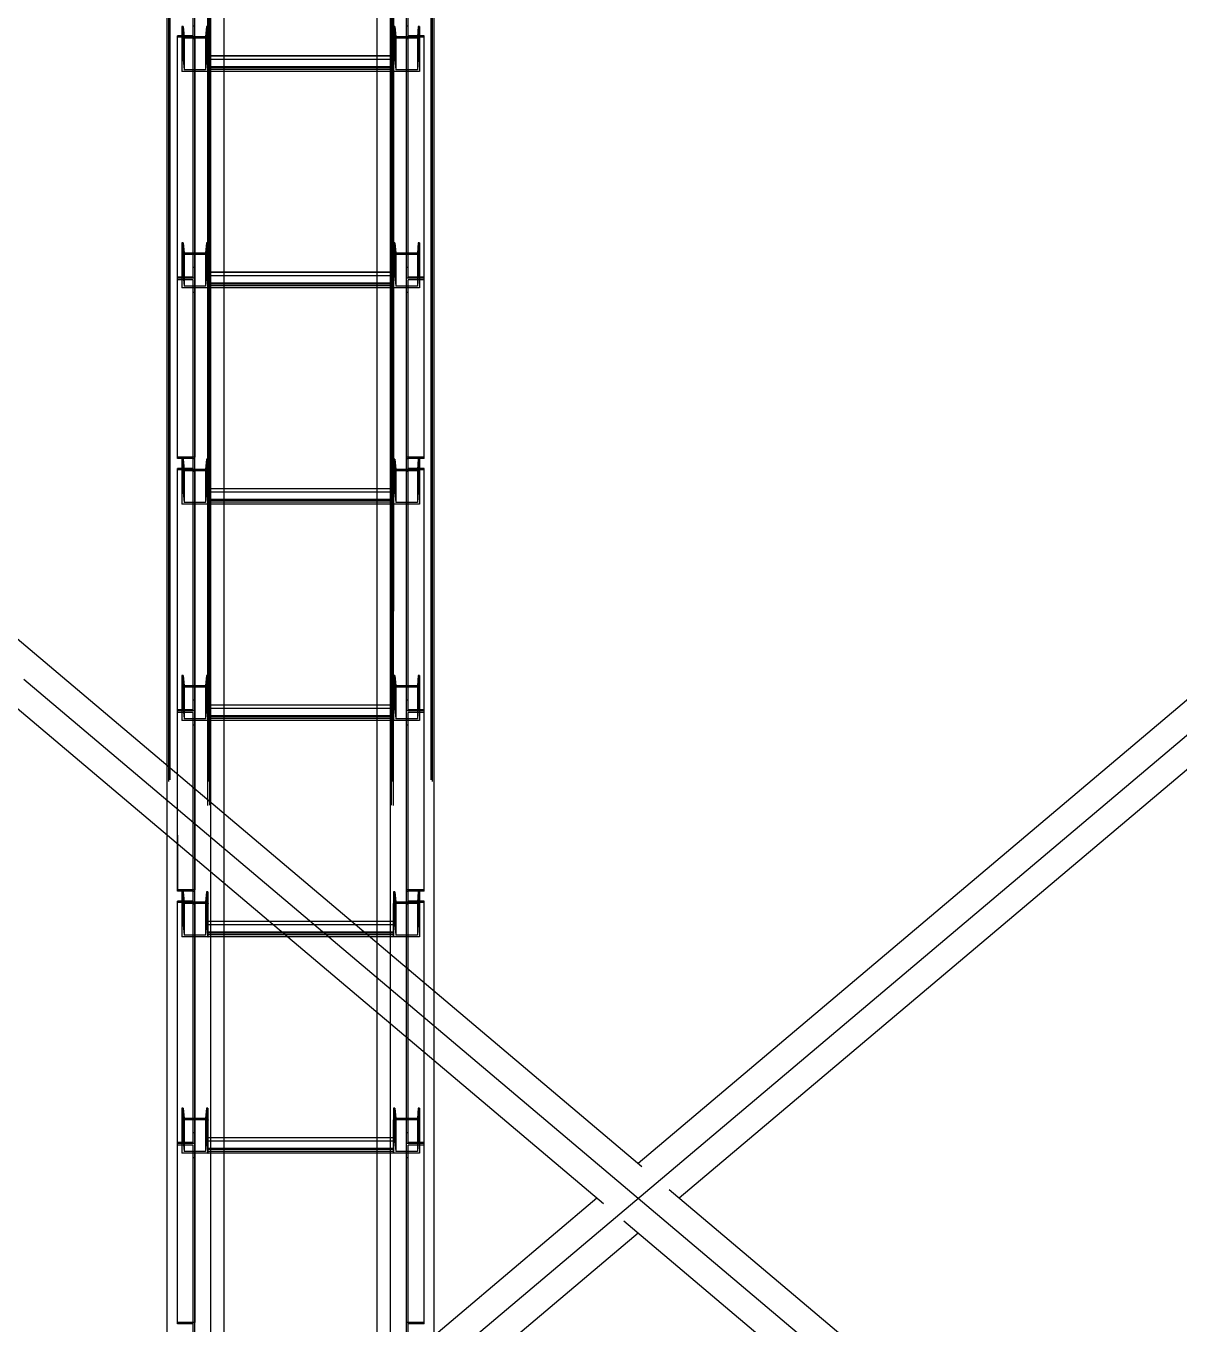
# Model space of a CAD drawing. Header units: millimetres. Extents: x 150209.93 to 150215.05, y 136675.65 to 136679.93.
# Drawn here: x 150210.7185 to 150210.8241, y 136678.9314 to 136679.0503 of the extents above; entities that cross this region are included whole.
import ezdxf

# ---------------------------------------------------------------- set-up
doc = ezdxf.new("R2010")
doc.units = ezdxf.units.MM
doc.header["$LTSCALE"] = 0.25
for name, pattern in [('CENTER', [50.8, 31.75, -6.35, 6.35, -6.35]), ('XKITLINE00', [0]), ('XKITLINE02', [4, 2, -2]), ('XKITLINE03', [6, 3, -1, 1, -1])]:
    doc.linetypes.add(name, pattern=pattern)

# ---------------------------------------------------------------- blocks, each defined once
blk = doc.blocks.new('çatıı')
at = {"color": 1, "linetype": 'XKITLINE03'}
for p, q in [((9028.63, 15747.93), (9028.63, 17391.46)), ((9034.61, 15740.27), (9034.61, 17380.27)), ((9119.61, 17380.27), (9119.61, 15740.27)), ((9028.63, 17092.08), (9028.63, 16981.59)), ((9034.63, 17091.51), (9034.63, 17076.31)), ((9119.61, 17076.31), (9119.61, 17091.51)), ((9125.61, 16981.59), (9125.61, 17092.08)), ((9119.61, 17077.94), (9034.63, 17077.94)), ((9034.63, 16992.43), (9034.63, 16977.24)), ((9119.61, 16977.24), (9119.61, 16992.43)), ((9028.63, 16981.59), (9028.63, 16899.68)), ((9119.61, 16978.87), (9034.63, 16978.87)), ((9125.61, 16899.68), (9125.61, 16981.59)), ((9028.63, 16893.93), (9028.63, 16783.44)), ((9034.63, 16893.36), (9034.63, 16878.16)), ((9119.61, 16878.16), (9119.61, 16893.36)), ((9125.61, 16783.44), (9125.61, 16893.93)), ((9119.61, 16879.79), (9034.63, 16879.79)), ((9034.63, 16794.28), (9034.63, 16779.09)), ((9119.61, 16779.09), (9119.61, 16794.28)), ((9028.63, 16783.44), (9028.63, 16701.53)), ((9125.61, 16701.53), (9125.61, 16783.44)), ((9119.61, 16780.71), (9034.63, 16780.71)), ((9028.63, 16695.77), (9028.63, 16585.29)), ((9034.63, 16695.2), (9034.63, 16680.01)), ((9119.61, 16680.01), (9119.61, 16695.2)), ((9125.61, 16585.29), (9125.61, 16695.77)), ((9119.61, 16681.64), (9034.63, 16681.64)), ((9034.63, 16596.13), (9034.63, 16580.94)), ((9119.61, 16580.94), (9119.61, 16596.13)), ((9028.63, 16585.29), (9028.63, 16503.38)), ((9119.61, 16582.56), (9034.63, 16582.56)), ((9125.61, 16503.38), (9125.61, 16585.29))]:
    blk.add_line(p, q, dxfattribs=at)
at = {"color": 116, "linetype": 'XKITLINE02', "true_color": 0x136734}
for p, q in [((9034.61, 15740.27), (9034.61, 17382.99)), ((9035.46, 15740.46), (9035.46, 17382.8)), ((9042.11, 15800.21), (9042.11, 17382.99)), ((9112.11, 15744.43), (9112.11, 17382.99)), ((9118.76, 15740.46), (9118.76, 17382.8)), ((9119.61, 15740.27), (9119.61, 17382.99)), ((9016.78, 15751.29), (9016.78, 17377.53)), ((9017.31, 15752.02), (9017.31, 17377.98)), ((9034.55, 15752.02), (9034.54, 17377.98)), ((9035.08, 15751.29), (9035.08, 17377.53)), ((9119.16, 15751.29), (9119.16, 17377.53)), ((9119.69, 15752.02), (9119.69, 17377.98)), ((9136.93, 15752.02), (9136.92, 17377.98)), ((9137.46, 15751.29), (9137.46, 17377.53)), ((9042.11, 15742.87), (9042.11, 17366.5)), ((9035.93, 15801.69), (9035.93, 17362.64)), ((9138.31, 15760.78), (9138.31, 17344.02)), ((9112.11, 15742.87), (9112.11, 17337.68)), ((9118.76, 17328.83), (9118.76, 15740.46)), ((9119.61, 17329.04), (9119.61, 15740.27)), ((9027.83, 17091.32), (9027.83, 17179.09)), ((9028.63, 17091.32), (9028.63, 17179.74)), ((9125.61, 17091.32), (9125.61, 17179.74)), ((9126.41, 17091.32), (9126.41, 17179.09)), ((9023.31, 17096.96), (9022.63, 17096.96)), ((9022.63, 17096.96), (9022.63, 17091.51)), ((9022.63, 17096.96), (9022.63, 17081.76)), ((9023.31, 17096.96), (9023.69, 17092.2)), ((9023.31, 17096.96), (9023.31, 17081.76)), ((9028.63, 17097.08), (9027.83, 17097.08)), ((9027.83, 16982.09), (9027.83, 17097.08)), ((9028.63, 16981.59), (9028.63, 17097.08)), ((9033.95, 17096.96), (9033.57, 17092.2)), ((9034.63, 17096.96), (9033.95, 17096.96)), ((9033.95, 17096.96), (9033.95, 17081.76)), ((9034.63, 17096.96), (9034.63, 17091.51)), ((9034.63, 17096.96), (9034.63, 17081.76)), ((9119.61, 17096.96), (9119.61, 17081.76)), ((9119.61, 17096.96), (9119.61, 17091.51)), ((9120.29, 17096.96), (9119.61, 17096.96)), ((9120.29, 17096.96), (9120.29, 17081.76)), ((9120.29, 17096.96), (9120.67, 17092.2)), ((9125.61, 16981.59), (9125.61, 17097.08)), ((9126.41, 17097.08), (9125.61, 17097.08)), ((9126.41, 16982.09), (9126.41, 17097.08)), ((9130.93, 17096.96), (9130.55, 17092.2)), ((9130.93, 17096.96), (9130.93, 17081.76)), ((9131.61, 17096.96), (9130.93, 17096.96)), ((9131.61, 17096.96), (9131.61, 17081.76)), ((9131.61, 17096.96), (9131.61, 17091.51)), ((9027.83, 17092.58), (9020.63, 17092.58)), ((9020.63, 16981.59), (9020.63, 17092.58)), ((9028.63, 17092.08), (9020.63, 17092.08)), ((9034.63, 17091.51), (9022.63, 17091.51)), ((9022.63, 17091.51), (9022.63, 17076.31)), ((9033.57, 17092.2), (9023.69, 17092.2)), ((9023.69, 17092.2), (9023.69, 17077.01)), ((9028.63, 17091.32), (9027.83, 17091.32)), ((9033.57, 17092.2), (9033.57, 17077.01)), ((9034.63, 17091.51), (9034.63, 17076.31)), ((9119.61, 17091.51), (9119.61, 17076.31)), ((9131.61, 17091.51), (9119.61, 17091.51)), ((9120.67, 17092.2), (9120.67, 17077.01)), ((9130.55, 17092.2), (9120.67, 17092.2)), ((9133.61, 17092.08), (9125.61, 17092.08)), ((9126.41, 17091.32), (9125.61, 17091.32)), ((9133.61, 17092.58), (9126.41, 17092.58)), ((9130.55, 17092.2), (9130.55, 17077.01)), ((9131.61, 17091.51), (9131.61, 17076.31)), ((9133.61, 16981.59), (9133.61, 17092.58)), ((9023.31, 17081.76), (9022.63, 17081.76)), ((9022.63, 17081.76), (9022.63, 17076.31)), ((9023.31, 17081.76), (9023.69, 17077.01)), ((9033.95, 17081.76), (9033.57, 17077.01)), ((9034.63, 17081.76), (9033.95, 17081.76)), ((9034.63, 17076.31), (9034.63, 17083.39)), ((9042.11, 17083.39), (9034.63, 17083.39)), ((9119.61, 17083.3), (9034.63, 17083.3)), ((9119.61, 17081.86), (9034.63, 17081.86)), ((9119.61, 17081.76), (9034.63, 17081.76)), ((9034.63, 17081.76), (9034.63, 17076.31)), ((9119.61, 17083.39), (9112.11, 17083.39)), ((9119.61, 17076.31), (9119.61, 17083.39)), ((9119.61, 17081.76), (9119.61, 17076.31)), ((9120.29, 17081.76), (9119.61, 17081.76)), ((9120.29, 17081.76), (9120.67, 17077.01)), ((9130.93, 17081.76), (9130.55, 17077.01)), ((9131.61, 17081.76), (9130.93, 17081.76)), ((9131.61, 17081.76), (9131.61, 17076.31)), ((9034.63, 17076.31), (9022.63, 17076.31)), ((9033.57, 17077.01), (9023.69, 17077.01)), ((9119.61, 17078.49), (9034.63, 17078.49)), ((9042.11, 17077.94), (9034.63, 17077.94)), ((9119.61, 17077.15), (9034.63, 17077.15)), ((9042.11, 17076.31), (9034.63, 17076.31)), ((9119.61, 17077.94), (9112.11, 17077.94)), ((9119.61, 17076.31), (9112.11, 17076.31)), ((9131.61, 17076.31), (9119.61, 17076.31)), ((9130.55, 17077.01), (9120.67, 17077.01)), ((9023.31, 16997.88), (9022.63, 16997.88)), ((9022.63, 16997.88), (9022.63, 16992.43)), ((9022.63, 16997.88), (9022.63, 16982.69)), ((9023.31, 16997.88), (9023.69, 16993.12)), ((9023.31, 16997.88), (9023.31, 16982.69)), ((9033.95, 16997.88), (9033.57, 16993.12)), ((9034.63, 16997.88), (9033.95, 16997.88)), ((9033.95, 16997.88), (9033.95, 16982.69)), ((9034.63, 16997.88), (9034.63, 16992.43)), ((9034.63, 16997.88), (9034.63, 16982.69)), ((9119.61, 16997.88), (9119.61, 16982.69)), ((9119.61, 16997.88), (9119.61, 16992.43)), ((9120.29, 16997.88), (9119.61, 16997.88)), ((9120.29, 16997.88), (9120.29, 16982.69)), ((9120.29, 16997.88), (9120.67, 16993.12)), ((9130.93, 16997.88), (9130.55, 16993.12)), ((9130.93, 16997.88), (9130.93, 16982.69)), ((9131.61, 16997.88), (9130.93, 16997.88)), ((9131.61, 16997.88), (9131.61, 16982.69)), ((9131.61, 16997.88), (9131.61, 16992.43)), ((9034.63, 16992.43), (9022.63, 16992.43)), ((9022.63, 16992.43), (9022.63, 16977.24)), ((9033.57, 16993.12), (9023.69, 16993.12)), ((9023.69, 16993.12), (9023.69, 16977.93)), ((9033.57, 16993.12), (9033.57, 16977.93)), ((9034.63, 16992.43), (9034.63, 16977.24)), ((9119.61, 16992.43), (9119.61, 16977.24)), ((9131.61, 16992.43), (9119.61, 16992.43)), ((9120.67, 16993.12), (9120.67, 16977.93)), ((9130.55, 16993.12), (9120.67, 16993.12)), ((9130.55, 16993.12), (9130.55, 16977.93)), ((9131.61, 16992.43), (9131.61, 16977.24)), ((9028.63, 16986.6), (9027.83, 16986.6)), ((9034.63, 16977.24), (9034.63, 16984.32)), ((9042.11, 16984.32), (9034.63, 16984.32)), ((9119.61, 16984.22), (9034.63, 16984.22)), ((9119.61, 16984.32), (9112.11, 16984.32)), ((9119.61, 16977.24), (9119.61, 16984.32)), ((9126.41, 16986.6), (9125.61, 16986.6)), ((9027.83, 16982.09), (9020.63, 16982.09)), ((9020.63, 16899.03), (9020.63, 16981.59)), ((9028.63, 16981.59), (9020.63, 16981.59)), ((9028.63, 16981.59), (9020.63, 16981.59)), ((9027.83, 16980.94), (9020.63, 16980.94)), ((9023.31, 16982.69), (9022.63, 16982.69)), ((9022.63, 16982.69), (9022.63, 16977.24)), ((9023.31, 16982.69), (9023.69, 16977.93)), ((9033.57, 16977.93), (9023.69, 16977.93)), ((9027.83, 16893.17), (9027.83, 16980.94)), ((9028.63, 16893.17), (9028.63, 16981.59)), ((9033.95, 16982.69), (9033.57, 16977.93)), ((9034.63, 16982.69), (9033.95, 16982.69)), ((9119.61, 16982.78), (9034.63, 16982.78)), ((9034.63, 16982.69), (9034.63, 16977.24)), ((9119.61, 16982.69), (9034.63, 16982.69)), ((9119.61, 16979.42), (9034.63, 16979.42)), ((9042.11, 16978.87), (9034.63, 16978.87)), ((9119.61, 16978.08), (9034.63, 16978.08)), ((9119.61, 16978.87), (9112.11, 16978.87)), ((9119.61, 16982.69), (9119.61, 16977.24)), ((9120.29, 16982.69), (9119.61, 16982.69)), ((9120.29, 16982.69), (9120.67, 16977.93)), ((9130.55, 16977.93), (9120.67, 16977.93)), ((9125.61, 16893.17), (9125.61, 16981.59)), ((9133.61, 16981.59), (9125.61, 16981.59)), ((9133.61, 16981.59), (9125.61, 16981.59)), ((9133.61, 16982.09), (9126.41, 16982.09)), ((9126.41, 16893.17), (9126.41, 16980.94)), ((9133.61, 16980.94), (9126.41, 16980.94)), ((9130.93, 16982.69), (9130.55, 16977.93)), ((9131.61, 16982.69), (9130.93, 16982.69)), ((9131.61, 16982.69), (9131.61, 16977.24)), ((9133.61, 16899.03), (9133.61, 16981.59)), ((9034.63, 16977.24), (9022.63, 16977.24)), ((9028.63, 16975.08), (9027.83, 16975.08)), ((9042.11, 16977.24), (9034.63, 16977.24)), ((9119.61, 16977.24), (9112.11, 16977.24)), ((9131.61, 16977.24), (9119.61, 16977.24)), ((9126.41, 16975.08), (9125.61, 16975.08)), ((9028.63, 16899.68), (9020.63, 16899.68)), ((9027.83, 16899.03), (9020.63, 16899.03)), ((9027.83, 16894.43), (9020.63, 16894.43)), ((9020.63, 16783.44), (9020.63, 16894.43)), ((9023.31, 16898.8), (9022.63, 16898.8)), ((9022.63, 16898.8), (9022.63, 16893.36)), ((9022.63, 16898.8), (9022.63, 16883.61)), ((9023.31, 16898.8), (9023.69, 16894.05)), ((9023.31, 16898.8), (9023.31, 16883.61)), ((9028.63, 16898.93), (9027.83, 16898.93)), ((9027.83, 16783.94), (9027.83, 16898.93)), ((9028.63, 16783.44), (9028.63, 16898.93)), ((9033.95, 16898.8), (9033.57, 16894.05)), ((9034.63, 16898.8), (9033.95, 16898.8)), ((9033.95, 16898.8), (9033.95, 16883.61)), ((9034.63, 16898.8), (9034.63, 16893.36)), ((9034.63, 16898.8), (9034.63, 16883.61)), ((9119.61, 16898.8), (9119.61, 16883.61)), ((9119.61, 16898.8), (9119.61, 16893.36)), ((9120.29, 16898.8), (9119.61, 16898.8)), ((9120.29, 16898.8), (9120.29, 16883.61)), ((9120.29, 16898.8), (9120.67, 16894.05)), ((9133.61, 16899.68), (9125.61, 16899.68)), ((9125.61, 16783.44), (9125.61, 16898.93)), ((9126.41, 16898.93), (9125.61, 16898.93)), ((9133.61, 16899.03), (9126.41, 16899.03)), ((9126.41, 16783.94), (9126.41, 16898.93)), ((9133.61, 16894.43), (9126.41, 16894.43)), ((9130.93, 16898.8), (9130.55, 16894.05)), ((9130.93, 16898.8), (9130.93, 16883.61)), ((9131.61, 16898.8), (9130.93, 16898.8)), ((9131.61, 16898.8), (9131.61, 16883.61)), ((9131.61, 16898.8), (9131.61, 16893.36)), ((9133.61, 16783.44), (9133.61, 16894.43)), ((9028.63, 16893.93), (9020.63, 16893.93)), ((9034.63, 16893.36), (9022.63, 16893.36)), ((9022.63, 16893.36), (9022.63, 16878.16)), ((9033.57, 16894.05), (9023.69, 16894.05)), ((9023.69, 16894.05), (9023.69, 16878.86)), ((9028.63, 16893.17), (9027.83, 16893.17)), ((9033.57, 16894.05), (9033.57, 16878.86)), ((9034.63, 16893.36), (9034.63, 16878.16)), ((9119.61, 16893.36), (9119.61, 16878.16)), ((9131.61, 16893.36), (9119.61, 16893.36)), ((9120.67, 16894.05), (9120.67, 16878.86)), ((9130.55, 16894.05), (9120.67, 16894.05)), ((9133.61, 16893.93), (9125.61, 16893.93)), ((9126.41, 16893.17), (9125.61, 16893.17)), ((9130.55, 16894.05), (9130.55, 16878.86)), ((9131.61, 16893.36), (9131.61, 16878.16)), ((9023.31, 16883.61), (9022.63, 16883.61)), ((9022.63, 16883.61), (9022.63, 16878.16)), ((9023.31, 16883.61), (9023.69, 16878.86)), ((9033.95, 16883.61), (9033.57, 16878.86)), ((9034.63, 16883.61), (9033.95, 16883.61)), ((9034.63, 16878.16), (9034.63, 16885.24)), ((9042.11, 16885.24), (9034.63, 16885.24)), ((9119.61, 16885.15), (9034.63, 16885.15)), ((9119.61, 16883.7), (9034.63, 16883.7)), ((9034.63, 16883.61), (9034.63, 16878.16)), ((9119.61, 16883.61), (9034.63, 16883.61)), ((9119.61, 16885.24), (9112.11, 16885.24)), ((9119.61, 16878.16), (9119.61, 16885.24)), ((9119.61, 16883.61), (9119.61, 16878.16)), ((9120.29, 16883.61), (9119.61, 16883.61)), ((9120.29, 16883.61), (9120.67, 16878.86)), ((9130.93, 16883.61), (9130.55, 16878.86)), ((9131.61, 16883.61), (9130.93, 16883.61)), ((9131.61, 16883.61), (9131.61, 16878.16)), ((9034.63, 16878.16), (9022.63, 16878.16)), ((9033.57, 16878.86), (9023.69, 16878.86)), ((9119.61, 16880.34), (9034.63, 16880.34)), ((9042.11, 16879.79), (9034.63, 16879.79)), ((9119.61, 16879), (9034.63, 16879)), ((9042.11, 16878.16), (9034.63, 16878.16)), ((9119.61, 16879.79), (9112.11, 16879.79)), ((9119.61, 16878.16), (9112.11, 16878.16)), ((9131.61, 16878.16), (9119.61, 16878.16)), ((9130.55, 16878.86), (9120.67, 16878.86)), ((9023.31, 16799.73), (9022.63, 16799.73)), ((9022.63, 16799.73), (9022.63, 16794.28)), ((9022.63, 16799.73), (9022.63, 16784.54)), ((9023.31, 16799.73), (9023.69, 16794.97)), ((9023.31, 16799.73), (9023.31, 16784.54)), ((9033.95, 16799.73), (9033.57, 16794.97)), ((9034.63, 16799.73), (9033.95, 16799.73)), ((9033.95, 16799.73), (9033.95, 16784.54)), ((9034.63, 16799.73), (9034.63, 16794.28)), ((9034.63, 16799.73), (9034.63, 16784.54)), ((9119.61, 16799.73), (9119.61, 16784.54)), ((9119.61, 16799.73), (9119.61, 16794.28)), ((9120.29, 16799.73), (9119.61, 16799.73)), ((9120.29, 16799.73), (9120.29, 16784.54)), ((9120.29, 16799.73), (9120.67, 16794.97)), ((9130.93, 16799.73), (9130.55, 16794.97)), ((9130.93, 16799.73), (9130.93, 16784.54)), ((9131.61, 16799.73), (9130.93, 16799.73)), ((9131.61, 16799.73), (9131.61, 16784.54)), ((9131.61, 16799.73), (9131.61, 16794.28)), ((9034.63, 16794.28), (9022.63, 16794.28)), ((9022.63, 16794.28), (9022.63, 16779.09)), ((9033.57, 16794.97), (9023.69, 16794.97)), ((9023.69, 16794.97), (9023.69, 16779.78)), ((9033.57, 16794.97), (9033.57, 16779.78)), ((9034.63, 16794.28), (9034.63, 16779.09)), ((9119.61, 16794.28), (9119.61, 16779.09)), ((9131.61, 16794.28), (9119.61, 16794.28)), ((9120.67, 16794.97), (9120.67, 16779.78)), ((9130.55, 16794.97), (9120.67, 16794.97)), ((9130.55, 16794.97), (9130.55, 16779.78)), ((9131.61, 16794.28), (9131.61, 16779.09)), ((9028.63, 16788.44), (9027.83, 16788.44)), ((9126.41, 16788.44), (9125.61, 16788.44)), ((9027.83, 16783.94), (9020.63, 16783.94)), ((9028.63, 16783.44), (9020.63, 16783.44)), ((9020.63, 16700.88), (9020.63, 16783.44)), ((9028.63, 16783.44), (9020.63, 16783.44)), ((9027.83, 16782.79), (9020.63, 16782.79)), ((9023.31, 16784.54), (9022.63, 16784.54)), ((9022.63, 16784.54), (9022.63, 16779.09)), ((9023.31, 16784.54), (9023.69, 16779.78)), ((9027.83, 16698.28), (9027.83, 16782.79)), ((9028.63, 16719.76), (9028.63, 16783.44)), ((9033.95, 16784.54), (9033.57, 16779.78)), ((9034.63, 16784.54), (9033.95, 16784.54)), ((9034.63, 16779.09), (9034.63, 16786.16)), ((9042.11, 16786.16), (9034.63, 16786.16)), ((9119.61, 16786.07), (9034.63, 16786.07)), ((9119.61, 16784.63), (9034.63, 16784.63)), ((9034.63, 16784.54), (9034.63, 16779.09)), ((9119.61, 16784.54), (9034.63, 16784.54)), ((9119.61, 16786.16), (9112.11, 16786.16)), ((9119.61, 16779.09), (9119.61, 16786.16)), ((9119.61, 16784.54), (9119.61, 16779.09)), ((9120.29, 16784.54), (9119.61, 16784.54)), ((9120.29, 16784.54), (9120.67, 16779.78)), ((9133.61, 16783.44), (9125.61, 16783.44)), ((9125.61, 16695.02), (9125.61, 16783.44)), ((9133.61, 16783.44), (9125.61, 16783.44)), ((9133.61, 16783.94), (9126.41, 16783.94)), ((9126.41, 16695.02), (9126.41, 16782.79)), ((9133.61, 16782.79), (9126.41, 16782.79)), ((9130.93, 16784.54), (9130.55, 16779.78)), ((9131.61, 16784.54), (9130.93, 16784.54)), ((9131.61, 16784.54), (9131.61, 16779.09)), ((9133.61, 16700.88), (9133.61, 16783.44)), ((9034.63, 16779.09), (9022.63, 16779.09)), ((9033.57, 16779.78), (9023.69, 16779.78)), ((9028.63, 16776.92), (9027.83, 16776.92)), ((9119.61, 16781.26), (9034.63, 16781.26)), ((9042.11, 16780.71), (9034.63, 16780.71)), ((9119.61, 16779.92), (9034.63, 16779.92)), ((9042.11, 16779.09), (9034.63, 16779.09)), ((9119.61, 16780.71), (9112.11, 16780.71)), ((9119.61, 16779.09), (9112.11, 16779.09)), ((9131.61, 16779.09), (9119.61, 16779.09)), ((9130.55, 16779.78), (9120.67, 16779.78)), ((9126.41, 16776.92), (9125.61, 16776.92)), ((9015.93, 16726.45), (9015.93, 16758.34)), ((9035.93, 16709.57), (9035.93, 16741.45)), ((9042.11, 16704.35), (9042.11, 16736.23)), ((9020.63, 16726.51), (9020.63, 16700.88)), ((9027.83, 16695.02), (9027.83, 16720.44)), ((9028.63, 16695.02), (9028.63, 16719.76)), ((9028.63, 16701.53), (9020.63, 16701.53)), ((9027.83, 16700.88), (9020.63, 16700.88)), ((9023.31, 16700.65), (9022.63, 16700.65)), ((9022.63, 16700.65), (9022.63, 16695.2)), ((9022.63, 16700.65), (9022.63, 16685.46)), ((9023.31, 16700.65), (9023.69, 16695.9)), ((9023.31, 16700.65), (9023.31, 16685.46)), ((9028.63, 16700.78), (9027.83, 16700.78)), ((9027.83, 16585.79), (9027.83, 16700.78)), ((9028.63, 16585.29), (9028.63, 16700.78)), ((9033.95, 16700.65), (9033.57, 16695.9)), ((9034.63, 16700.65), (9033.95, 16700.65)), ((9033.95, 16700.65), (9033.95, 16685.46)), ((9034.63, 16700.65), (9034.63, 16695.2)), ((9034.63, 16700.65), (9034.63, 16685.46)), ((9119.61, 16700.65), (9119.61, 16685.46)), ((9119.61, 16700.65), (9119.61, 16695.2)), ((9120.29, 16700.65), (9119.61, 16700.65)), ((9120.29, 16700.65), (9120.29, 16685.46)), ((9120.29, 16700.65), (9120.67, 16695.9)), ((9133.61, 16701.53), (9125.61, 16701.53)), ((9125.61, 16585.29), (9125.61, 16700.78)), ((9126.41, 16700.78), (9125.61, 16700.78)), ((9133.61, 16700.88), (9126.41, 16700.88)), ((9126.41, 16585.79), (9126.41, 16700.78)), ((9130.93, 16700.65), (9130.55, 16695.9)), ((9130.93, 16700.65), (9130.93, 16685.46)), ((9131.61, 16700.65), (9130.93, 16700.65)), ((9131.61, 16700.65), (9131.61, 16685.46)), ((9131.61, 16700.65), (9131.61, 16695.2)), ((9027.83, 16696.28), (9020.63, 16696.28)), ((9020.63, 16585.29), (9020.63, 16696.28)), ((9028.63, 16695.77), (9020.63, 16695.77)), ((9034.63, 16695.2), (9022.63, 16695.2)), ((9022.63, 16695.2), (9022.63, 16680.01)), ((9033.57, 16695.9), (9023.69, 16695.9)), ((9023.69, 16695.9), (9023.69, 16680.7)), ((9028.63, 16695.02), (9027.83, 16695.02)), ((9033.57, 16695.9), (9033.57, 16680.7)), ((9034.63, 16695.2), (9034.63, 16680.01)), ((9119.61, 16695.2), (9119.61, 16680.01)), ((9131.61, 16695.2), (9119.61, 16695.2)), ((9120.67, 16695.9), (9120.67, 16680.7)), ((9130.55, 16695.9), (9120.67, 16695.9)), ((9133.61, 16695.77), (9125.61, 16695.77)), ((9126.41, 16695.02), (9125.61, 16695.02)), ((9133.61, 16696.28), (9126.41, 16696.28)), ((9130.55, 16695.9), (9130.55, 16680.7)), ((9131.61, 16695.2), (9131.61, 16680.01)), ((9133.61, 16585.29), (9133.61, 16696.28)), ((9034.63, 16680.01), (9034.63, 16687.09)), ((9042.11, 16687.09), (9034.63, 16687.09)), ((9119.61, 16687), (9034.63, 16687)), ((9100.33, 16687.09), (9062.56, 16687.09)), ((9119.61, 16687.09), (9112.11, 16687.09)), ((9119.61, 16680.01), (9119.61, 16687.09)), ((9023.31, 16685.46), (9022.63, 16685.46)), ((9022.63, 16685.46), (9022.63, 16680.01)), ((9023.31, 16685.46), (9023.69, 16680.7)), ((9033.57, 16680.7), (9023.69, 16680.7)), ((9033.95, 16685.46), (9033.57, 16680.7)), ((9034.63, 16685.46), (9033.95, 16685.46)), ((9119.61, 16685.55), (9034.63, 16685.55)), ((9034.63, 16685.46), (9034.63, 16680.01)), ((9119.61, 16685.46), (9034.63, 16685.46)), ((9119.61, 16682.19), (9034.63, 16682.19)), ((9042.11, 16681.64), (9034.63, 16681.64)), ((9119.61, 16680.85), (9034.63, 16680.85)), ((9106.78, 16681.64), (9069.01, 16681.64)), ((9119.61, 16681.64), (9112.11, 16681.64)), ((9119.61, 16685.46), (9119.61, 16680.01)), ((9120.29, 16685.46), (9119.61, 16685.46)), ((9120.29, 16685.46), (9120.67, 16680.7)), ((9130.55, 16680.7), (9120.67, 16680.7)), ((9130.93, 16685.46), (9130.55, 16680.7)), ((9131.61, 16685.46), (9130.93, 16685.46)), ((9131.61, 16685.46), (9131.61, 16680.01)), ((9034.63, 16680.01), (9022.63, 16680.01)), ((9042.11, 16680.01), (9034.63, 16680.01)), ((9108.71, 16680.01), (9070.94, 16680.01)), ((9119.61, 16680.01), (9112.11, 16680.01)), ((9112.11, 16645.26), (9112.11, 16677.14)), ((9131.61, 16680.01), (9119.61, 16680.01)), ((9118.31, 16640.02), (9118.31, 16671.91)), ((9138.31, 16623.14), (9138.31, 16655.02)), ((9023.31, 16601.58), (9022.63, 16601.58)), ((9022.63, 16601.58), (9022.63, 16596.13)), ((9022.63, 16601.58), (9022.63, 16586.38)), ((9023.31, 16601.58), (9023.69, 16596.82)), ((9023.31, 16601.58), (9023.31, 16586.38)), ((9033.95, 16601.58), (9033.57, 16596.82)), ((9034.63, 16601.58), (9033.95, 16601.58)), ((9033.95, 16601.58), (9033.95, 16586.38)), ((9034.63, 16601.58), (9034.63, 16596.13)), ((9034.63, 16601.58), (9034.63, 16586.38)), ((9119.61, 16601.58), (9119.61, 16586.38)), ((9119.61, 16601.58), (9119.61, 16596.13)), ((9120.29, 16601.58), (9119.61, 16601.58)), ((9120.29, 16601.58), (9120.29, 16586.38)), ((9120.29, 16601.58), (9120.67, 16596.82)), ((9130.93, 16601.58), (9130.55, 16596.82)), ((9130.93, 16601.58), (9130.93, 16586.38)), ((9131.61, 16601.58), (9130.93, 16601.58)), ((9131.61, 16601.58), (9131.61, 16586.38)), ((9131.61, 16601.58), (9131.61, 16596.13)), ((9034.63, 16596.13), (9022.63, 16596.13)), ((9022.63, 16596.13), (9022.63, 16580.94)), ((9033.57, 16596.82), (9023.69, 16596.82)), ((9023.69, 16596.82), (9023.69, 16581.63)), ((9033.57, 16596.82), (9033.57, 16581.63)), ((9034.63, 16596.13), (9034.63, 16580.94)), ((9119.61, 16596.13), (9119.61, 16580.94)), ((9131.61, 16596.13), (9119.61, 16596.13)), ((9120.67, 16596.82), (9120.67, 16581.63)), ((9130.55, 16596.82), (9120.67, 16596.82)), ((9130.55, 16596.82), (9130.55, 16581.63)), ((9131.61, 16596.13), (9131.61, 16580.94)), ((9027.83, 16585.79), (9020.63, 16585.79)), ((9023.31, 16586.38), (9022.63, 16586.38)), ((9022.63, 16586.38), (9022.63, 16580.94)), ((9023.31, 16586.38), (9023.69, 16581.63)), ((9028.63, 16590.29), (9027.83, 16590.29)), ((9033.95, 16586.38), (9033.57, 16581.63)), ((9034.63, 16586.38), (9033.95, 16586.38)), ((9034.63, 16580.94), (9034.63, 16588.01)), ((9042.11, 16588.01), (9034.63, 16588.01)), ((9119.61, 16587.92), (9034.63, 16587.92)), ((9119.61, 16586.48), (9034.63, 16586.48)), ((9034.63, 16586.38), (9034.63, 16580.94)), ((9119.61, 16586.38), (9034.63, 16586.38)), ((9119.61, 16588.01), (9112.11, 16588.01)), ((9119.61, 16580.94), (9119.61, 16588.01)), ((9119.61, 16586.38), (9119.61, 16580.94)), ((9120.29, 16586.38), (9119.61, 16586.38)), ((9120.29, 16586.38), (9120.67, 16581.63)), ((9126.41, 16590.29), (9125.61, 16590.29)), ((9133.61, 16585.79), (9126.41, 16585.79)), ((9130.93, 16586.38), (9130.55, 16581.63)), ((9131.61, 16586.38), (9130.93, 16586.38)), ((9131.61, 16586.38), (9131.61, 16580.94)), ((9020.63, 16502.73), (9020.63, 16585.29)), ((9028.63, 16585.29), (9020.63, 16585.29)), ((9028.63, 16585.29), (9020.63, 16585.29)), ((9027.83, 16584.64), (9020.63, 16584.64)), ((9034.63, 16580.94), (9022.63, 16580.94)), ((9033.57, 16581.63), (9023.69, 16581.63)), ((9027.83, 16496.87), (9027.83, 16584.64)), ((9028.63, 16496.87), (9028.63, 16585.29)), ((9119.61, 16583.11), (9034.63, 16583.11)), ((9042.11, 16582.56), (9034.63, 16582.56)), ((9119.61, 16581.77), (9034.63, 16581.77)), ((9042.11, 16580.94), (9034.63, 16580.94)), ((9119.61, 16582.56), (9112.11, 16582.56)), ((9119.61, 16580.94), (9112.11, 16580.94)), ((9131.61, 16580.94), (9119.61, 16580.94)), ((9130.55, 16581.63), (9120.67, 16581.63)), ((9125.61, 16496.87), (9125.61, 16585.29)), ((9133.61, 16585.29), (9125.61, 16585.29)), ((9133.61, 16585.29), (9125.61, 16585.29)), ((9126.41, 16496.87), (9126.41, 16584.64)), ((9133.61, 16584.64), (9126.41, 16584.64)), ((9133.61, 16502.73), (9133.61, 16585.29)), ((9028.63, 16578.77), (9027.83, 16578.77)), ((9126.41, 16578.77), (9125.61, 16578.77)), ((9028.63, 16503.38), (9020.63, 16503.38)), ((9027.83, 16502.73), (9020.63, 16502.73)), ((9133.61, 16503.38), (9125.61, 16503.38)), ((9133.61, 16502.73), (9126.41, 16502.73))]:
    blk.add_line(p, q, dxfattribs=at)
at = {"color": 8, "linetype": 'CENTER'}
for p, q in [((8366.94, 15830.27), (10096.38, 17290.27)), ((10096.38, 15830.27), (8366.94, 17290.27))]:
    blk.add_line(p, q, dxfattribs=at)
at = {"color": 8, "linetype": 'XKITLINE00'}
for p, q in [((9233.42, 16574.73), (8409.76, 17270.06)), ((10054.3, 17270.69), (9231.66, 16576.22)), ((9215.82, 16557.7), (8378.7, 17264.4)), ((10084.2, 17264.05), (9250.54, 16560.27)), ((10084.2, 15856.5), (9245.87, 16564.22)), ((9212.78, 16560.27), (8377.99, 15855.55)), ((10053.45, 15850.57), (9225.19, 16549.79)), ((9231.66, 16544.33), (8409.87, 15850.57))]:
    blk.add_line(p, q, dxfattribs=at)
at = {"color": 7, "linetype": 'XKITLINE00'}
for p, q in [((9015.93, 16758.34), (9015.93, 17269.97)), ((9035.93, 16741.45), (9035.93, 17269.97)), ((9042.11, 16736.23), (9042.11, 17269.97)), ((9112.11, 16677.14), (9112.11, 17269.97)), ((9118.31, 16671.91), (9118.31, 17269.97)), ((9138.31, 16655.02), (9138.31, 17269.97)), ((9112.11, 17083.39), (9042.11, 17083.39)), ((9112.11, 17077.94), (9042.11, 17077.94)), ((9112.11, 17076.31), (9042.11, 17076.31)), ((9112.11, 16984.32), (9042.11, 16984.32)), ((9112.11, 16978.87), (9042.11, 16978.87)), ((9112.11, 16977.24), (9042.11, 16977.24)), ((9112.11, 16885.24), (9042.11, 16885.24)), ((9112.11, 16879.79), (9042.11, 16879.79)), ((9112.11, 16878.16), (9042.11, 16878.16)), ((9112.11, 16786.16), (9042.11, 16786.16)), ((9112.11, 16780.71), (9042.11, 16780.71)), ((9112.11, 16779.09), (9042.11, 16779.09)), ((9015.93, 16394.1), (9015.93, 16726.45)), ((9035.93, 16410.98), (9035.93, 16709.57)), ((9042.11, 16416.2), (9042.11, 16704.35)), ((9062.56, 16687.09), (9042.11, 16687.09)), ((9112.11, 16687.09), (9100.33, 16687.09)), ((9069.01, 16681.64), (9042.11, 16681.64)), ((9112.11, 16681.64), (9106.78, 16681.64)), ((9070.94, 16680.01), (9042.11, 16680.01)), ((9112.11, 16680.01), (9108.71, 16680.01)), ((9112.11, 16475.29), (9112.11, 16645.26)), ((9118.31, 16480.53), (9118.31, 16640.02)), ((9138.31, 16497.41), (9138.31, 16623.14)), ((9112.11, 16588.01), (9042.11, 16588.01)), ((9112.11, 16582.56), (9042.11, 16582.56)), ((9112.11, 16580.94), (9042.11, 16580.94))]:
    blk.add_line(p, q, dxfattribs=at)
at = {"color": 1, "linetype": 'XKITLINE00'}
for centre in [(9028.63, 17092.08), (9034.63, 17091.51), (9119.61, 17091.51), (9125.61, 17092.08), (9034.63, 17077.94), (9034.63, 17076.31), (9119.61, 17077.94), (9119.61, 17076.31), (9034.63, 16992.43), (9119.61, 16992.43), (9028.63, 16981.59), (9028.63, 16981.59), (9034.63, 16978.87), (9119.61, 16978.87), (9125.61, 16981.59), (9125.61, 16981.59), (9034.63, 16977.24), (9119.61, 16977.24), (9028.63, 16899.68), (9125.61, 16899.68), (9028.63, 16893.93), (9034.63, 16893.36), (9119.61, 16893.36), (9125.61, 16893.93), (9034.63, 16879.79), (9034.63, 16878.16), (9119.61, 16879.79), (9119.61, 16878.16), (9034.63, 16794.28), (9119.61, 16794.28), (9028.63, 16783.44), (9028.63, 16783.44), (9125.61, 16783.44), (9125.61, 16783.44), (9034.63, 16780.71), (9034.63, 16779.09), (9119.61, 16780.71), (9119.61, 16779.09), (9028.63, 16701.53), (9125.61, 16701.53), (9028.63, 16695.77), (9034.63, 16695.2), (9119.61, 16695.2), (9125.61, 16695.77), (9034.63, 16681.64), (9119.61, 16681.64), (9034.63, 16680.01), (9119.61, 16680.01), (9034.63, 16596.13), (9119.61, 16596.13), (9028.63, 16585.29), (9028.63, 16585.29), (9125.61, 16585.29), (9125.61, 16585.29), (9034.63, 16582.56), (9034.63, 16580.94), (9119.61, 16582.56), (9119.61, 16580.94), (9028.63, 16503.38), (9125.61, 16503.38)]:
    blk.add_circle(centre, 0.05, dxfattribs=at)

msp = doc.modelspace()

# ---------------------------------------------------------------- block references
at = {"xscale": 0.0002000170049888334, "yscale": 0.0002000170049888334, "zscale": 0.0002000170049888334}
msp.add_blockref('çatıı', (150208.92807, 136675.63059), dxfattribs=at)

doc.saveas('drawing.dxf')
